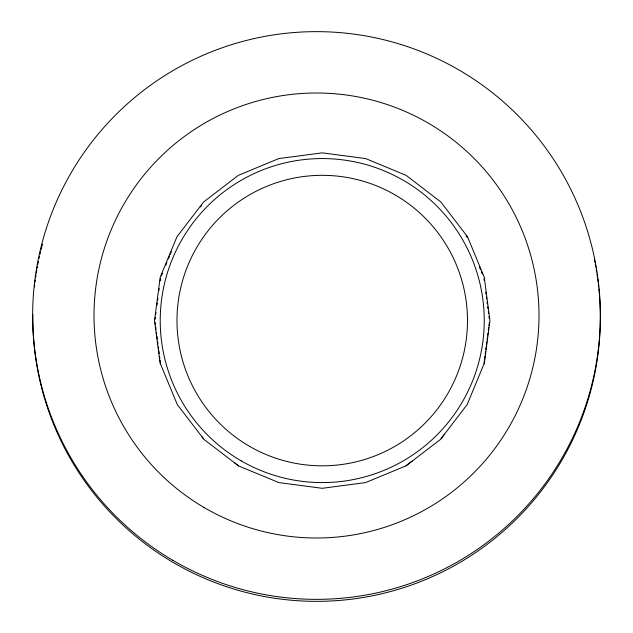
<?xml version="1.0" encoding="UTF-8"?>
<svg xmlns="http://www.w3.org/2000/svg" width="633" height="633" viewBox="0 0 633 633"><rect width="100%" height="100%" fill="white"/><g stroke="black" fill="none" stroke-linecap="round" stroke-linejoin="round"><path stroke-width="0.95" d="M155.156 319.103L155.409 317.22M155.781 314.395L156.027 312.52M157.031 304.908L157.285 302.985M157.664 300.105L157.91 298.183M158.923 290.492L159.176 288.569M160.189 280.878L160.505 278.473M483.96 363.484L484.277 361.087M484.53 359.164L484.91 356.284M485.163 354.361L485.543 351.473M485.796 349.551L486.176 346.662M486.429 344.74L486.809 341.86M487.062 339.937L487.442 337.049M487.695 335.126L487.948 333.203M488.32 330.386L488.692 327.562M488.937 325.686L489.309 322.862M484.245 363.991L489.958 320.575L484.245 277.167L467.486 236.718L440.829 201.974L406.093 175.325L365.645 158.567L322.237 152.854L278.821 158.567L238.372 175.325L203.636 201.974L176.979 236.718L160.22 277.167L154.507 320.575L160.22 363.991M161.352 275.901L162.452 273.234M165.767 265.243L166.883 262.529M168.386 258.921L169.502 256.207M170.253 254.403L171.377 251.697M483.857 364.284L467.138 404.645L441.098 438.574M444.421 434.246L440.829 439.175L405.895 465.888L365.542 482.599L322.237 488.304L278.924 482.599L238.372 465.833L234.756 462.96M200.598 206.999L201.705 205.551M412.146 461.085L405.895 465.888M238.57 465.888L203.636 439.175L201.951 436.738M465.983 235.816L467.138 237.32M203.43 438.653L177.327 404.645L160.616 364.284M479.363 266.833L480.487 269.539M481.23 271.351L482.354 274.057M483.984 278.647L484.237 280.585M485.772 292.224L486.025 294.163M486.405 297.067L486.658 299.005M487.046 301.917L487.299 303.856M487.687 306.768L487.94 308.706M488.32 311.618L488.581 313.557M488.961 316.46L489.214 318.399M155.125 322.593L155.378 324.531M155.631 326.47L156.019 329.382M156.398 332.254L156.66 334.224M156.905 336.139L157.293 339.074M157.672 341.962L157.934 343.925M158.313 346.813L158.574 348.775M158.828 350.698L159.207 353.618M159.587 356.521L159.848 358.468M160.102 360.406L160.489 363.318M598.897 288.941A283.774 283.774 0 0 1 329.437 601.057A283.774 283.774 0 0 1 32.813 314.633M34.451 286.963A283.774 283.774 0 0 1 34.673 284.985M35.037 282.017A283.774 283.774 0 0 1 35.29 280.039M35.701 277.08A283.774 283.774 0 0 1 35.994 275.11M36.303 273.147A283.774 283.774 0 0 1 36.785 270.196M37.118 268.234A283.774 283.774 0 0 1 37.474 266.279M37.838 264.325A283.774 283.774 0 0 1 38.415 261.405M39.017 258.493A283.774 283.774 0 0 1 39.436 256.563M39.871 254.632A283.774 283.774 0 0 1 40.536 251.752M41.003 249.837A283.774 283.774 0 0 1 42.466 244.132M594.332 259.467A283.774 283.774 0 0 1 594.925 262.379M595.305 264.325A283.774 283.774 0 0 1 595.851 267.261M596.199 269.215A283.774 283.774 0 0 1 596.69 272.158M596.998 274.129A283.774 283.774 0 0 1 597.441 277.08M597.718 279.058A283.774 283.774 0 0 1 598.114 282.017M598.351 283.995A283.774 283.774 0 0 1 598.691 286.963M172.777 560.276A283.853 283.853 0 0 0 600.345 317.576A283.853 283.853 0 0 0 176.378 68.641A283.853 283.853 0 0 0 172.777 560.276M203.842 507.365A222.499 222.499 0 0 0 538.992 317.125A222.499 222.499 0 0 0 206.667 122.003A222.499 222.499 0 0 0 203.842 507.365M249.608 446.368A145.258 145.258 0 0 0 467.486 320.575A145.258 145.258 0 0 0 249.608 194.782A145.258 145.258 0 0 0 249.608 446.368M241.228 460.879A162.008 162.008 0 0 0 484.245 320.575A162.008 162.008 0 0 0 241.228 180.27A162.008 162.008 0 0 0 241.228 460.879"/></g></svg>
